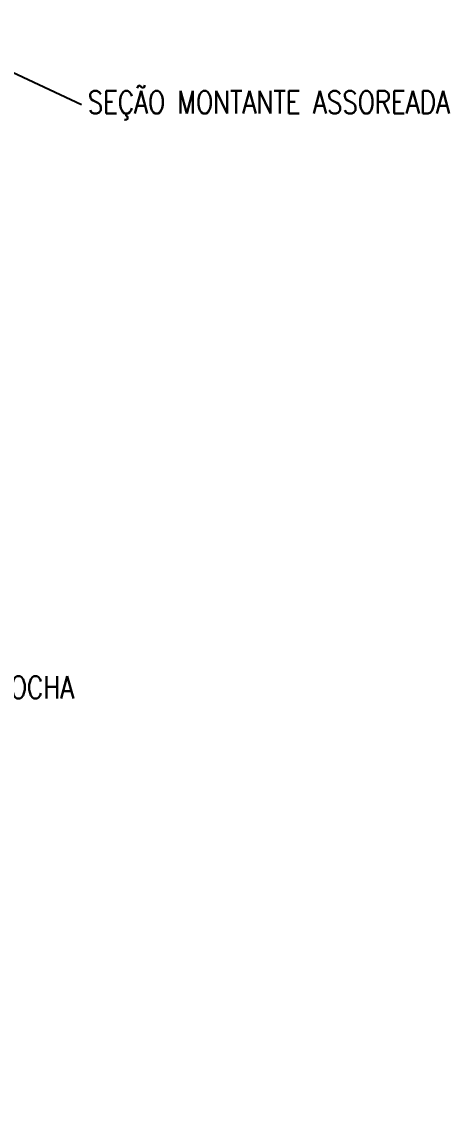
# Model space of a CAD drawing. Header units: metres. Extents: x 318500 to 325275, y 7408834 to 7428799.
# Drawn here: x 324139 to 325275, y 7417598 to 7420493 of the extents above; entities that cross this region are included whole.
import ezdxf

# ---------------------------------------------------------------- set-up
doc = ezdxf.new("R2010")
doc.units = ezdxf.units.M
doc.header["$MEASUREMENT"] = 0
doc.layers.add('_TEXTO_CONGELA', color=45, linetype='Continuous', plot=False)
doc.layers.add('Vias Primárias', color=230, linetype='Continuous')
doc.styles.add('ROMANS', font='romans', dxfattribs={"height": 0.2})

msp = doc.modelspace()

# ---------------------------------------------------------------- linework, layer by layer
at = {"layer": '_TEXTO_CONGELA'}
msp.add_line((324298.4, 7420272), (323900, 7420458.5), dxfattribs=at)
at = {"layer": 'Vias Primárias'}
for points in [[(323715.6, 7420145.5, 0), (323709, 7420132.9)], [(323831.1, 7420001.8, 0), (323833.8, 7420008.4, 0.220888)]]:
    msp.add_lwpolyline(points, format="xyb", dxfattribs=at)

# ---------------------------------------------------------------- texts
at = {"layer": '_TEXTO_CONGELA', "style": 'ROMANS', "width": 0.8}
for s, p in [('SEÇÃO MONTANTE ASSOREADA', (324314.6, 7420249.2)), ('FRANCO DA ROCHA', (323667.8, 7418693.1))]:
    msp.add_text(s, height=60, dxfattribs=at).set_placement(p)

doc.saveas('drawing.dxf')
